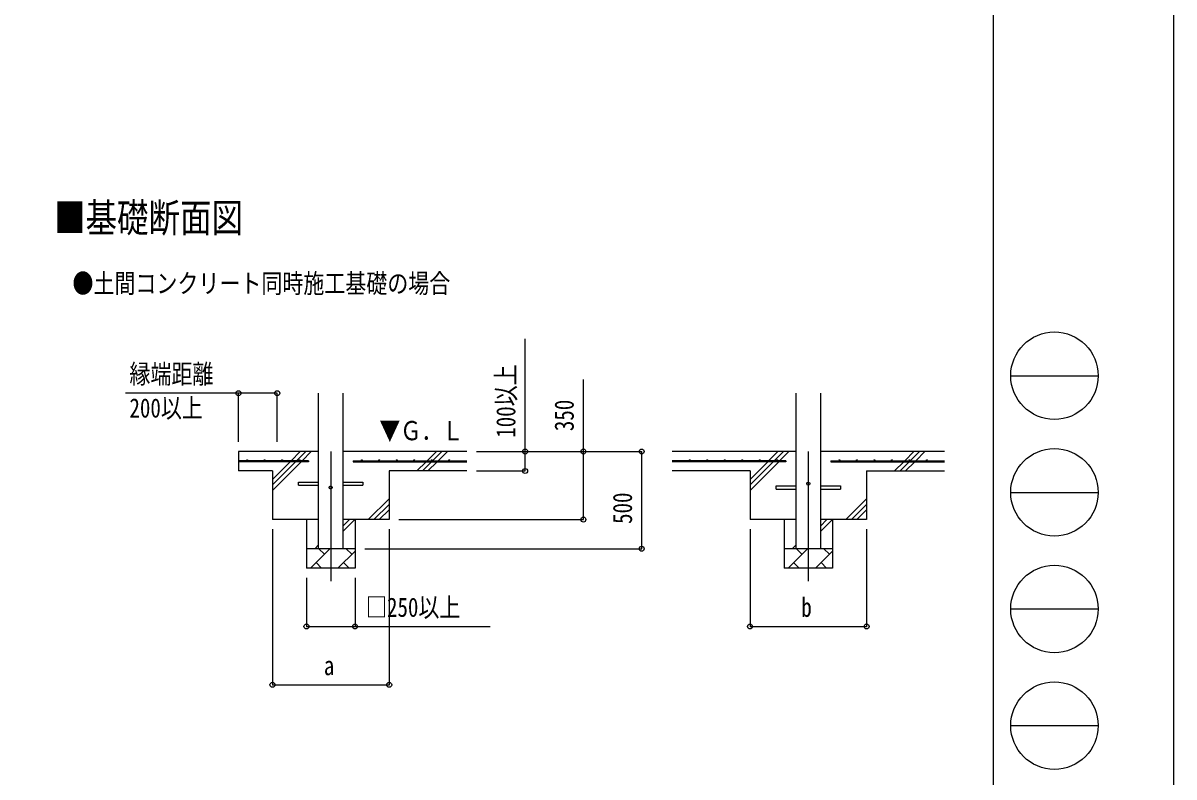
# Model space of a CAD drawing. Units: millimetres, scale not verified. Extents: x -12615 to 12615, y -8910 to 8910.
# Drawn here: x 6693 to 12615, y -4014 to -136 of the extents above; entities that cross this region are included whole.
import ezdxf
from ezdxf.enums import TextEntityAlignment as Align

# ---------------------------------------------------------------- set-up
doc = ezdxf.new("R2010")
doc.units = ezdxf.units.MM
doc.header["$LTSCALE"] = 40
for name, color, linetype in [('0-2_USER1', 3, 'Continuous'), ('0-3_YKK_12', 2, 'Continuous'), ('0-4_YKK_13', 4, 'Continuous'), ('0-5_YKK_A1', 4, 'Continuous'), ('0-6_YKK_D', 6, 'Continuous'), ('0-7_YKK_ZWAK', 7, 'Continuous')]:
    doc.layers.add(name, color=color, linetype=linetype)
doc.styles.add('ＭＳ ゴシック', font='')
doc.styles.get('ＭＳ ゴシック').set_extended_font_data('MS Gothic')

msp = doc.modelspace()

# ---------------------------------------------------------------- linework, layer by layer
at = {"layer": '0-3_YKK_12'}
for p, q in [((8276.19, -2340.08), (8276.19, -3006.03)), ((10733.58, -2340.08), (10733.58, -3006.03))]:
    msp.add_line(p, q, dxfattribs=at)
at = {"layer": '0-4_YKK_13'}
for p, q in [((8111.19, -2497.08), (8213.69, -2497.08)), ((8111.19, -2513.08), (8111.19, -2497.08)), ((8111.19, -2513.08), (8213.69, -2513.08)), ((8338.69, -2497.08), (8441.19, -2497.08)), ((8338.69, -2513.08), (8441.19, -2513.08)), ((8441.19, -2497.08), (8441.19, -2513.08)), ((10568.58, -2517.08), (10671.08, -2517.08)), ((10568.58, -2533.08), (10568.58, -2517.08)), ((10568.58, -2533.08), (10671.08, -2533.08)), ((10796.08, -2517.08), (10898.58, -2517.08)), ((10796.08, -2533.08), (10898.58, -2533.08)), ((10898.58, -2517.08), (10898.58, -2533.08))]:
    msp.add_line(p, q, dxfattribs=at)
for centre in [(8276.19, -2525.08), (10733.58, -2505.08)]:
    msp.add_circle(centre, 8, dxfattribs=at)
at = {"layer": '0-5_YKK_A1'}
for p, q in [((8213.69, -2840.08), (8213.69, -2040.08)), ((8338.69, -2040.08), (8338.69, -2840.08)), ((10671.08, -2840.08), (10671.08, -2040.08)), ((10796.08, -2040.08), (10796.08, -2840.08)), ((8213.69, -2340.08), (7801.19, -2340.08)), ((7801.19, -2340.08), (7801.19, -2440.08)), ((8072.12, -2387.58), (8119.62, -2340.08)), ((8100.41, -2387.58), (8147.91, -2340.08)), ((8128.69, -2387.58), (8176.19, -2340.08)), ((8976.19, -2340.08), (8338.69, -2340.08)), ((8772.12, -2387.58), (8819.62, -2340.08)), ((8800.41, -2387.58), (8847.91, -2340.08)), ((8828.69, -2387.58), (8876.19, -2340.08)), ((10671.08, -2340.08), (10033.58, -2340.08)), ((10529.51, -2387.58), (10577.01, -2340.08)), ((10557.8, -2387.58), (10605.3, -2340.08)), ((10586.08, -2387.58), (10633.58, -2340.08)), ((11433.58, -2340.08), (10796.08, -2340.08)), ((11229.51, -2387.58), (11277.01, -2340.08)), ((11257.8, -2387.58), (11305.3, -2340.08)), ((11286.08, -2387.58), (11333.58, -2340.08)), ((8161.19, -2387.58), (7801.19, -2387.58)), ((8161.19, -2392.58), (7801.19, -2392.58)), ((7976.19, -2540.08), (8123.69, -2392.58)), ((7976.19, -2483.52), (8067.12, -2392.58)), ((7976.19, -2511.8), (8095.41, -2392.58)), ((8161.19, -2387.58), (8161.19, -2392.58)), ((8391.19, -2387.58), (8976.19, -2387.58)), ((8391.19, -2387.58), (8391.19, -2392.58)), ((8391.19, -2392.58), (8976.19, -2392.58)), ((8719.62, -2440.08), (8767.12, -2392.58)), ((8747.91, -2440.08), (8795.41, -2392.58)), ((8776.19, -2440.08), (8823.69, -2392.58)), ((10618.58, -2387.58), (10033.58, -2387.58)), ((10618.58, -2392.58), (10033.58, -2392.58)), ((10433.58, -2540.08), (10581.08, -2392.58)), ((10433.58, -2483.52), (10524.51, -2392.58)), ((10433.58, -2511.8), (10552.8, -2392.58)), ((10618.58, -2387.58), (10618.58, -2392.58)), ((10848.58, -2387.58), (11433.58, -2387.58)), ((10848.58, -2387.58), (10848.58, -2392.58)), ((10848.58, -2392.58), (11433.58, -2392.58)), ((11177.01, -2440.08), (11224.51, -2392.58)), ((11205.3, -2440.08), (11252.8, -2392.58)), ((11233.58, -2440.08), (11281.08, -2392.58)), ((7976.19, -2440.08), (7801.19, -2440.08)), ((7976.19, -2440.08), (7976.19, -2690.08)), ((8976.19, -2440.08), (8576.19, -2440.08)), ((8576.19, -2440.08), (8576.19, -2690.08)), ((10433.58, -2440.08), (10033.58, -2440.08)), ((10433.58, -2440.08), (10433.58, -2690.08)), ((11033.58, -2440.08), (11033.58, -2690.08)), ((11033.58, -2440.08), (11433.58, -2440.08)), ((8469.62, -2690.08), (8576.19, -2583.52)), ((10927.01, -2690.08), (11033.58, -2583.52)), ((8497.91, -2690.08), (8576.19, -2611.8)), ((8526.19, -2690.08), (8576.19, -2640.08)), ((10955.3, -2690.08), (11033.58, -2611.8)), ((10983.58, -2690.08), (11033.58, -2640.08)), ((8213.69, -2690.08), (7976.19, -2690.08)), ((8151.19, -2690.08), (8151.19, -2940.08)), ((8338.69, -2751.75), (8400.36, -2690.08)), ((8338.69, -2723.47), (8372.08, -2690.08)), ((8576.19, -2690.08), (8338.69, -2690.08)), ((8401.19, -2690.08), (8401.19, -2940.08)), ((10671.08, -2690.08), (10433.58, -2690.08)), ((10608.58, -2690.08), (10608.58, -2940.08)), ((10796.08, -2751.75), (10857.75, -2690.08)), ((10796.08, -2723.47), (10829.46, -2690.08)), ((11033.58, -2690.08), (10796.08, -2690.08)), ((10858.58, -2690.08), (10858.58, -2940.08)), ((8401.19, -2840.08), (8151.19, -2840.08)), ((8171.93, -2940.08), (8271.93, -2840.08)), ((8193.79, -2840.08), (8213.69, -2820.18)), ((8243.38, -2868.64), (8214.82, -2840.08)), ((8384.8, -2868.64), (8356.24, -2840.08)), ((10858.58, -2840.08), (10608.58, -2840.08)), ((10629.32, -2940.08), (10729.32, -2840.08)), ((10651.18, -2840.08), (10671.08, -2820.18)), ((10700.76, -2868.64), (10672.21, -2840.08)), ((10842.19, -2868.64), (10813.63, -2840.08)), ((8313.35, -2940.08), (8401.19, -2852.24)), ((10770.74, -2940.08), (10858.58, -2852.24)), ((8401.19, -2940.08), (8151.19, -2940.08)), ((8200.48, -2911.53), (8229.04, -2940.08)), ((8341.9, -2911.53), (8370.46, -2940.08)), ((10858.58, -2940.08), (10608.58, -2940.08)), ((10657.87, -2911.53), (10686.42, -2940.08)), ((10799.29, -2911.53), (10827.85, -2940.08))]:
    msp.add_line(p, q, dxfattribs=at)
for centre in [(7846.19, -2385.08), (7936.19, -2385.08), (8026.19, -2385.08), (8116.19, -2385.08), (8436.19, -2385.08), (8526.19, -2385.08), (8616.19, -2385.08), (8706.19, -2385.08), (8796.19, -2385.08), (8886.19, -2385.08), (10123.58, -2385.08), (10213.58, -2385.08), (10303.58, -2385.08), (10393.58, -2385.08), (10483.58, -2385.08), (10573.58, -2385.08), (10893.58, -2385.08), (10983.58, -2385.08), (11073.58, -2385.08), (11163.58, -2385.08), (11253.58, -2385.08), (11343.58, -2385.08)]:
    msp.add_circle(centre, 2.5, dxfattribs=at)
at = {"layer": '0-6_YKK_D'}
for p, q in [((7801.19, -2290.08), (7801.19, -2039.08)), ((8001.19, -2290.08), (8001.19, -2039.08)), ((9026.19, -2340.08), (9277.19, -2340.08)), ((9026.19, -2340.08), (9877.19, -2340.08)), ((9026.19, -2340.08), (9577.19, -2340.08)), ((9876.19, -2840.08), (9876.19, -2340.08)), ((9026.19, -2440.08), (9277.19, -2440.08)), ((8626.19, -2690.08), (9577.19, -2690.08)), ((7976.19, -2740.08), (7976.19, -3541.08)), ((8577.19, -2740.08), (8577.19, -3541.08)), ((10433.58, -2740.08), (10433.58, -3241.08)), ((11033.58, -2740.08), (11033.58, -3241.08)), ((8451.19, -2840.08), (9877.19, -2840.08)), ((8151.19, -2990.08), (8151.19, -3241.08)), ((8401.19, -2990.08), (8401.19, -3241.08)), ((10433.58, -3240.08), (11033.58, -3240.08)), ((7976.19, -3540.08), (8577.19, -3540.08))]:
    msp.add_line(p, q, dxfattribs=at)
for points in [[(9276.19, -2440.08), (9276.19, -2340.08), (9276.19, -1759.48)], [(9576.19, -2690.08), (9576.19, -2340.08), (9576.19, -1970.26)], [(8001.19, -2040.08), (7801.19, -2040.08), (7220.59, -2040.08)], [(8151.19, -3240.08), (8401.19, -3240.08), (9096.99, -3240.08)]]:
    msp.add_lwpolyline(points, dxfattribs=at)
for centre in [(7801.19, -2040.08), (8001.19, -2040.08), (9276.19, -2340.08), (9576.19, -2340.08), (9876.19, -2340.08), (9276.19, -2440.08), (9576.19, -2690.08), (9876.19, -2840.08), (8151.19, -3240.08), (8401.19, -3240.08), (10433.58, -3240.08), (11033.58, -3240.08), (7976.19, -3540.08), (8577.19, -3540.08)]:
    msp.add_circle(centre, 12.75, dxfattribs=at)
at = {"layer": '0-7_YKK_ZWAK'}
for p, q in [((11685.06, 8325), (11685.06, -7575)), ((11775.06, -1950), (12225.06, -1950)), ((11775.06, -2550), (12225.06, -2550)), ((11775.06, -3150), (12225.06, -3150)), ((11775.06, -3750), (12225.06, -3750))]:
    msp.add_line(p, q, dxfattribs=at)
msp.add_lwpolyline([(-12615, -8910), (12615, -8910), (12615, 8910), (-12615, 8910)], close=True, dxfattribs=at)
for centre in [(12000.06, -1950), (12000.06, -2550), (12000.06, -3150), (12000.06, -3750)]:
    msp.add_circle(centre, 225, dxfattribs=at)

# ---------------------------------------------------------------- texts
at = {"layer": '0-2_USER1', "style": 'ＭＳ ゴシック', "width": 0.8}
for s, height, p in [('■基礎断面図', 148.5, (6852.56, -1256.35)), ('●土間コンクリート同時施工基礎の場合', 98.97, (6947.31, -1554.26))]:
    msp.add_text(s, height=height, dxfattribs=at).set_placement(p, align=Align.BOTTOM_LEFT)
at = {"layer": '0-5_YKK_A1', "style": 'ＭＳ ゴシック', "width": 0.8}
msp.add_text('▼Ｇ．Ｌ', height=98.97, dxfattribs=at).set_placement((8526.31, -2311.63), align=Align.BOTTOM_LEFT)
at = {"layer": '0-6_YKK_D', "style": 'ＭＳ ゴシック', "width": 0.8}
for s, p in [('縁端距離', (7240.59, -2020.08)), ('200以上', (7240.59, -2195.08)), ('□250以上', (8457.79, -3220.08)), ('b', (10697.58, -3220.08)), ('a', (8240.69, -3520.08))]:
    msp.add_text(s, height=98.97, dxfattribs=at).set_placement(p, align=Align.BOTTOM_LEFT)
for s, p in [('100以上', (9256.19, -2269.08)), ('350', (9556.19, -2235.06)), ('500', (9856.19, -2712.48))]:
    msp.add_text(s, height=98.97, rotation=90, dxfattribs=at).set_placement(p, align=Align.BOTTOM_LEFT)

doc.saveas('drawing.dxf')
